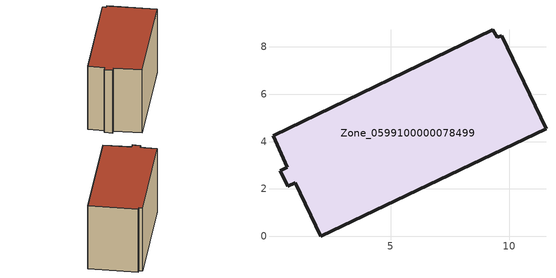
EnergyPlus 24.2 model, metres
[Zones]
Zone_0599100000078499
 floor ground (C_G): 9.68,8.48 11.56,4.55 2.04,0 0.96,2.26 0.65,2.12 0.34,2.77 0.64,2.91 0.03,4.24 9.32,8.72 9.49,8.4 z0
 wall outside (C_F): 0.34,2.77 0.65,2.12 0.96,2.26 2.04,0 11.56,4.55 9.68,8.48 9.49,8.4 9.32,8.72 0.03,4.24 0.64,2.91 0.34,2.77 z0:6.21
 roof outside (C_R): 11.56,4.55 9.68,8.48 9.49,8.4 9.32,8.72 0.03,4.24 0.64,2.91 0.34,2.77 0.65,2.12 0.96,2.26 2.04,0 z6.21
[BUILDING]
Pand.0599100000078499: North Axis=0; Terrain=City; Loads Convergence Tolerance Value=0.04; Temperature Convergence Tolerance Value=0.4; Solar Distribution=FullExterior; Maximum Number of Warmup Days=25; Minimum Number of Warmup Days=1
[Site:Location]
Rotterdam.The.Hague.AP_ZH_NLD Design_Conditions: Latitude=51.96; Longitude=4.45; Time Zone=1; Elevation=-4.5
[SITE:GROUNDTEMPERATURE:BUILDINGSURFACE]
18, 18, 18, 18, 18, 18, 18, 18, 18, 18, 18, 18
[MATERIAL] Thermal Absorptance=0.9; Solar Absorptance=0.7; Visible Absorptance=0.7
Name | Roughness | Thickness | Conductivity | Density | Specific Heat
G.TI.1946 | MediumSmooth | 0.15 | 1 | 540 | 1210
F.TI.1946 | Rough | 0.3 | 0.857143 | 1920 | 840
R.TI.1946 | MediumRough | 0.2 | 0.1 | 1500 | 1000
[CONSTRUCTION]
C_G: G.TI.1946
C_F: F.TI.1946
C_R: R.TI.1946
[ZONE]
Zone_0599100000078499: Type=1; Multiplier=1; Ceiling Height=Autocalculate; Volume=Autocalculate; Floor Area=autocalculate; Part of Total Floor Area=Yes
[ZONEINFILTRATION:DESIGNFLOWRATE]
Infil_Zone_0599100000078499: Zone or ZoneList or Space or SpaceList=Zone_0599100000078499; Schedule=AlwaysOn; Design Flow Rate Calculation Method=Flow/Area; Flow Rate per Floor Area=0.003; Constant Term Coefficient=1; Temperature Term Coefficient=0; Velocity Term Coefficient=0; Velocity Squared Term Coefficient=0
[HVACTEMPLATE:ZONE:IDEALLOADSAIRSYSTEM]
Zone_0599100000078499: Maximum Heating Supply Air Temperature=50; Minimum Cooling Supply Air Temperature=13; Maximum Heating Supply Air Humidity Ratio=0.0156; Minimum Cooling Supply Air Humidity Ratio=0.0077; Heating Limit=NoLimit; Cooling Limit=NoLimit; Dehumidification Control Type=ConstantSensibleHeatRatio; Cooling Sensible Heat Ratio=0.7; Dehumidification Setpoint=60; Humidification Control Type=None; Humidification Setpoint=30; Outdoor Air Method=None; Outdoor Air Flow Rate per Person=0.00944; Outdoor Air Flow Rate per Zone Floor Area=0; Outdoor Air Flow Rate per Zone=0; Demand Controlled Ventilation Type=None; Outdoor Air Economizer Type=NoEconomizer; Heat Recovery Type=None; Sensible Heat Recovery Effectiveness=0.7; Latent Heat Recovery Effectiveness=0.65
[ZONECONTROL:THERMOSTAT]
ThermostatControl_Zone_0599100000078499: Zone or ZoneList=Zone_0599100000078499; Control Type Schedule=DualSetpointControlType; Control 1=Thermostat_Zone_0599100000078499; Temperature Difference Between Cutout And Setpoint=0
[THERMOSTATSETPOINT:DUALSETPOINT]
Thermostat_Zone_0599100000078499: Heating Setpoint Temperature Schedule=HeatingSetpoint_Zone_0599100000078499; Cooling Setpoint Temperature Schedule=CoolingSetpoint_Zone_0599100000078499
[SCHEDULE:COMPACT]
HeatingSetpoint_Zone_0599100000078499: Through: 12/31, For: AllDays, Until: 24:00, 21
CoolingSetpoint_Zone_0599100000078499: Through: 12/31, For: AllDays, Until: 24:00, 24
DualSetpointControlType: Through: 12/31, For: AllDays, Until: 24:00, 4
AlwaysOn: Through: 12/31, For: AllDays, Until: 24:00, 1
